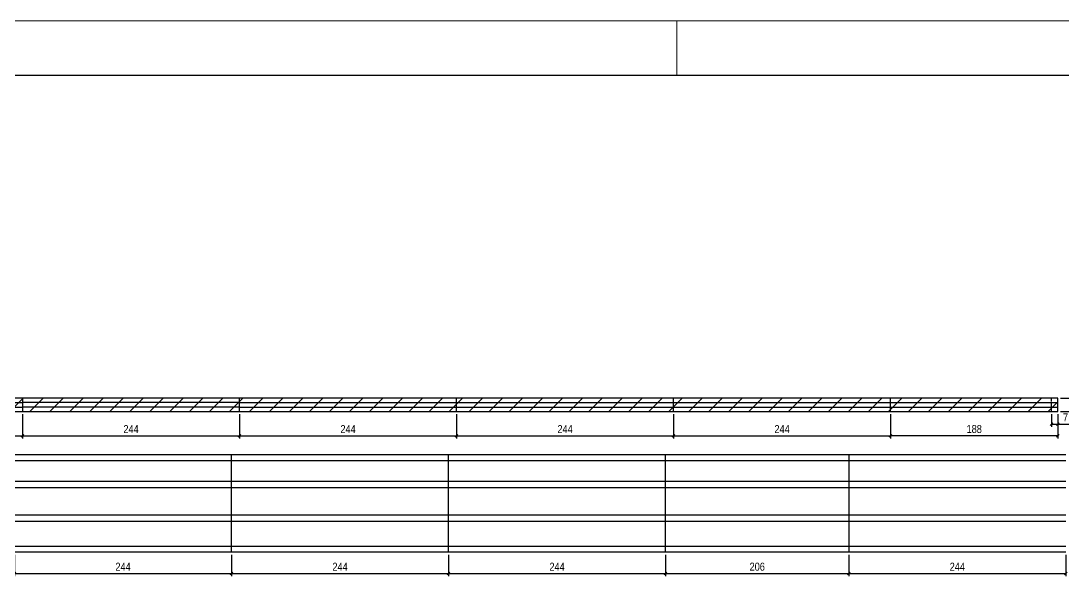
# Model space of a CAD drawing. Extents: x 1860 to 8661, y -614 to 3008.
# Drawn here: x 3413 to 4585, y 2383 to 3008 of the extents above; entities that cross this region are included whole.
import ezdxf

# ---------------------------------------------------------------- set-up
doc = ezdxf.new("R2010")
doc.units = 0
doc.linetypes.add('HIDDEN', pattern=[0.375, 0.25, -0.125])
for name, color, linetype in [('COTA', 241, 'Continuous'), ('Painéis', 200, 'Continuous'), ('SARR_2.2x7', 40, 'Continuous')]:
    doc.layers.add(name, color=color, linetype=linetype)
doc.layers.add('FOLHA', color=255, linetype='Continuous', lineweight=5)
doc.layers.add('Hachura', color=251, linetype='Continuous', lineweight=9)
doc.styles.add('COTA TECNICA-50', font='techl___.ttf', dxfattribs={"height": 9})
doc.dimstyles.new('COTA PAINEL-50', dxfattribs={"dimtxt": 9, "dimasz": 3, "dimexe": 3, "dimexo": 3, "dimgap": 3, "dimtad": 1, "dimdec": 1, "dimzin": 12, "dimdsep": 46, "dimtxsty": 'COTA TECNICA-50', "dimblk1": 'OBLIQUE', "dimblk2": 'OBLIQUE', "dimsah": 1, "dimcen": 0.9, "dimclrd": 4, "dimclre": 4, "dimclrt": 240, "dimadec": 1, "dimazin": 3, "dimtfac": 1, "dimtdec": 1, "dimtmove": 0, "dimatfit": 3, "dimfxl": 1, "dimtolj": 1, "dimtzin": 12, "dimarcsym": 0})

# ---------------------------------------------------------------- blocks, each defined once
blk = doc.blocks.new('_Oblique')
at = {"color": 0, "linetype": 'ByBlock', "lineweight": -2}
blk.add_line((-0.5, -0.5), (0.5, 0.5), dxfattribs=at)
blk = doc.blocks.new('*D457')
at = {"layer": 'COTA', "color": 4, "lineweight": -2, "transparency": 16777216}
for p, q in [((3406.1, 2407.2), (3406.1, 2383.3)), ((3650.1, 2407.2), (3650.1, 2383.3)), ((3406.1, 2386.3), (3650.1, 2386.3))]:
    blk.add_line(p, q, dxfattribs=at)
at = {"layer": 'Defpoints', "color": 0, "transparency": 16777216}
for p in [(3406.1, 2410.2), (3650.1, 2410.2), (3650.1, 2386.3)]:
    blk.add_point(p, dxfattribs=at)
at = {"layer": 'COTA', "color": 4, "lineweight": -2, "transparency": 16777216, "xscale": 3, "yscale": 3, "zscale": 3, "rotation": 180}
blk.add_blockref('_Oblique', (3406.1, 2386.3), dxfattribs=at)
at = {"layer": 'COTA', "color": 4, "lineweight": -2, "transparency": 16777216, "xscale": 3, "yscale": 3, "zscale": 3}
blk.add_blockref('_Oblique', (3650.1, 2386.3), dxfattribs=at)
at = {"layer": 'COTA', "color": 240, "transparency": 16777216, "insert": (3528.1, 2393.9), "char_height": 9, "attachment_point": 5, "style": 'COTA TECNICA-50'}
blk.add_mtext('\\A1;244', dxfattribs=at)
blk = doc.blocks.new('*D458')
at = {"layer": 'COTA', "color": 4, "lineweight": -2, "transparency": 16777216}
for p, q in [((3650.1, 2407.2), (3650.1, 2383.3)), ((3894.1, 2407.2), (3894.1, 2383.3)), ((3650.1, 2386.3), (3894.1, 2386.3))]:
    blk.add_line(p, q, dxfattribs=at)
at = {"layer": 'Defpoints', "color": 0, "transparency": 16777216}
for p in [(3650.1, 2410.2), (3894.1, 2410.2), (3894.1, 2386.3)]:
    blk.add_point(p, dxfattribs=at)
at = {"layer": 'COTA', "color": 4, "lineweight": -2, "transparency": 16777216, "xscale": 3, "yscale": 3, "zscale": 3, "rotation": 180}
blk.add_blockref('_Oblique', (3650.1, 2386.3), dxfattribs=at)
at = {"layer": 'COTA', "color": 4, "lineweight": -2, "transparency": 16777216, "xscale": 3, "yscale": 3, "zscale": 3}
blk.add_blockref('_Oblique', (3894.1, 2386.3), dxfattribs=at)
at = {"layer": 'COTA', "color": 240, "transparency": 16777216, "insert": (3772.1, 2393.9), "char_height": 9, "attachment_point": 5, "style": 'COTA TECNICA-50'}
blk.add_mtext('\\A1;244', dxfattribs=at)
blk = doc.blocks.new('*D459')
at = {"layer": 'COTA', "color": 4, "lineweight": -2, "transparency": 16777216}
for p, q in [((3894.1, 2407.2), (3894.1, 2383.3)), ((4138.1, 2407.2), (4138.1, 2383.3)), ((3894.1, 2386.3), (4138.1, 2386.3))]:
    blk.add_line(p, q, dxfattribs=at)
at = {"layer": 'Defpoints', "color": 0, "transparency": 16777216}
for p in [(3894.1, 2410.2), (4138.1, 2410.2), (4138.1, 2386.3)]:
    blk.add_point(p, dxfattribs=at)
at = {"layer": 'COTA', "color": 4, "lineweight": -2, "transparency": 16777216, "xscale": 3, "yscale": 3, "zscale": 3, "rotation": 180}
blk.add_blockref('_Oblique', (3894.1, 2386.3), dxfattribs=at)
at = {"layer": 'COTA', "color": 4, "lineweight": -2, "transparency": 16777216, "xscale": 3, "yscale": 3, "zscale": 3}
blk.add_blockref('_Oblique', (4138.1, 2386.3), dxfattribs=at)
at = {"layer": 'COTA', "color": 240, "transparency": 16777216, "insert": (4016.1, 2393.9), "char_height": 9, "attachment_point": 5, "style": 'COTA TECNICA-50'}
blk.add_mtext('\\A1;244', dxfattribs=at)
blk = doc.blocks.new('*D460')
at = {"layer": 'COTA', "color": 4, "lineweight": -2, "transparency": 16777216}
for p, q in [((4138.1, 2407.2), (4138.1, 2383.3)), ((4344.1, 2407.2), (4344.1, 2383.3)), ((4138.1, 2386.3), (4344.1, 2386.3))]:
    blk.add_line(p, q, dxfattribs=at)
at = {"layer": 'Defpoints', "color": 0, "transparency": 16777216}
for p in [(4138.1, 2410.2), (4344.1, 2410.2), (4344.1, 2386.3)]:
    blk.add_point(p, dxfattribs=at)
at = {"layer": 'COTA', "color": 4, "lineweight": -2, "transparency": 16777216, "xscale": 3, "yscale": 3, "zscale": 3, "rotation": 180}
blk.add_blockref('_Oblique', (4138.1, 2386.3), dxfattribs=at)
at = {"layer": 'COTA', "color": 4, "lineweight": -2, "transparency": 16777216, "xscale": 3, "yscale": 3, "zscale": 3}
blk.add_blockref('_Oblique', (4344.1, 2386.3), dxfattribs=at)
at = {"layer": 'COTA', "color": 240, "transparency": 16777216, "insert": (4241.1, 2393.9), "char_height": 9, "attachment_point": 5, "style": 'COTA TECNICA-50'}
blk.add_mtext('\\A1;206', dxfattribs=at)
blk = doc.blocks.new('*D461')
at = {"layer": 'COTA', "color": 4, "lineweight": -2, "transparency": 16777216}
for p, q in [((4344.1, 2407.2), (4344.1, 2383.3)), ((4588.1, 2407.2), (4588.1, 2383.3)), ((4344.1, 2386.3), (4588.1, 2386.3))]:
    blk.add_line(p, q, dxfattribs=at)
at = {"layer": 'Defpoints', "color": 0, "transparency": 16777216}
for p in [(4344.1, 2410.2), (4588.1, 2410.2), (4588.1, 2386.3)]:
    blk.add_point(p, dxfattribs=at)
at = {"layer": 'COTA', "color": 4, "lineweight": -2, "transparency": 16777216, "xscale": 3, "yscale": 3, "zscale": 3, "rotation": 180}
blk.add_blockref('_Oblique', (4344.1, 2386.3), dxfattribs=at)
at = {"layer": 'COTA', "color": 4, "lineweight": -2, "transparency": 16777216, "xscale": 3, "yscale": 3, "zscale": 3}
blk.add_blockref('_Oblique', (4588.1, 2386.3), dxfattribs=at)
at = {"layer": 'COTA', "color": 240, "transparency": 16777216, "insert": (4466.1, 2393.9), "char_height": 9, "attachment_point": 5, "style": 'COTA TECNICA-50'}
blk.add_mtext('\\A1;244', dxfattribs=at)
blk = doc.blocks.new('*D463')
at = {"layer": 'COTA', "color": 4, "lineweight": -2, "transparency": 16777216}
for p, q in [((4391.1, 2565.4), (4391.1, 2538.2)), ((4579.1, 2565.4), (4579.1, 2538.2)), ((4579.1, 2541.2), (4391.1, 2541.2))]:
    blk.add_line(p, q, dxfattribs=at)
at = {"layer": 'Defpoints', "color": 0, "transparency": 16777216}
for p in [(4391.1, 2568.4), (4579.1, 2568.4), (4391.1, 2541.2)]:
    blk.add_point(p, dxfattribs=at)
at = {"layer": 'COTA', "color": 4, "lineweight": -2, "transparency": 16777216, "xscale": 3, "yscale": 3, "zscale": 3, "rotation": 180}
blk.add_blockref('_Oblique', (4391.1, 2541.2), dxfattribs=at)
at = {"layer": 'COTA', "color": 4, "lineweight": -2, "transparency": 16777216, "xscale": 3, "yscale": 3, "zscale": 3}
blk.add_blockref('_Oblique', (4579.1, 2541.2), dxfattribs=at)
at = {"layer": 'COTA', "color": 240, "transparency": 16777216, "insert": (4485.1, 2548.7), "char_height": 9, "attachment_point": 5, "style": 'COTA TECNICA-50'}
blk.add_mtext('\\A1;188', dxfattribs=at)
blk = doc.blocks.new('*D466')
at = {"layer": 'COTA', "color": 4, "lineweight": -2, "transparency": 16777216}
for p, q in [((3171.1, 2565.4), (3171.1, 2538.2)), ((3415.1, 2565.4), (3415.1, 2538.2)), ((3171.1, 2541.2), (3415.1, 2541.2))]:
    blk.add_line(p, q, dxfattribs=at)
at = {"layer": 'Defpoints', "color": 0, "transparency": 16777216}
for p in [(3171.1, 2568.4), (3415.1, 2568.4), (3415.1, 2541.2)]:
    blk.add_point(p, dxfattribs=at)
at = {"layer": 'COTA', "color": 4, "lineweight": -2, "transparency": 16777216, "xscale": 3, "yscale": 3, "zscale": 3, "rotation": 180}
blk.add_blockref('_Oblique', (3171.1, 2541.2), dxfattribs=at)
at = {"layer": 'COTA', "color": 4, "lineweight": -2, "transparency": 16777216, "xscale": 3, "yscale": 3, "zscale": 3}
blk.add_blockref('_Oblique', (3415.1, 2541.2), dxfattribs=at)
at = {"layer": 'COTA', "color": 240, "transparency": 16777216, "insert": (3293.1, 2548.7), "char_height": 9, "attachment_point": 5, "style": 'COTA TECNICA-50'}
blk.add_mtext('\\A1;244', dxfattribs=at)
blk = doc.blocks.new('*D467')
at = {"layer": 'COTA', "color": 4, "lineweight": -2, "transparency": 16777216}
for p, q in [((4572.1, 2565.4), (4572.1, 2551.1)), ((4579.1, 2565.4), (4579.1, 2551.1)), ((4572.1, 2554.1), (4579.1, 2554.1)), ((4579.1, 2554.1), (4593.3, 2554.1))]:
    blk.add_line(p, q, dxfattribs=at)
at = {"layer": 'Defpoints', "color": 0, "transparency": 16777216}
for p in [(4572.1, 2568.4), (4579.1, 2568.4), (4579.1, 2554.1)]:
    blk.add_point(p, dxfattribs=at)
at = {"layer": 'COTA', "color": 4, "lineweight": -2, "transparency": 16777216, "xscale": 3, "yscale": 3, "zscale": 3, "rotation": 180}
blk.add_blockref('_Oblique', (4572.1, 2554.1), dxfattribs=at)
at = {"layer": 'COTA', "color": 4, "lineweight": -2, "transparency": 16777216, "xscale": 3, "yscale": 3, "zscale": 3}
blk.add_blockref('_Oblique', (4579.1, 2554.1), dxfattribs=at)
at = {"layer": 'COTA', "color": 240, "transparency": 16777216, "insert": (4587.7, 2561.7), "char_height": 9, "attachment_point": 5, "style": 'COTA TECNICA-50'}
blk.add_mtext('\\A1;7', dxfattribs=at)
blk = doc.blocks.new('*D468')
at = {"layer": 'COTA', "color": 4, "lineweight": -2, "transparency": 16777216}
for p, q in [((4582.1, 2583.4), (4624.3, 2583.4)), ((4621.3, 2583.4), (4621.3, 2568.4)), ((4582.1, 2568.4), (4624.3, 2568.4))]:
    blk.add_line(p, q, dxfattribs=at)
at = {"layer": 'Defpoints', "color": 0, "transparency": 16777216}
for p in [(4579.1, 2583.4), (4579.1, 2568.4), (4621.3, 2568.4)]:
    blk.add_point(p, dxfattribs=at)
at = {"layer": 'COTA', "color": 4, "lineweight": -2, "transparency": 16777216, "xscale": 3, "yscale": 3, "zscale": 3}
for p, rotation in [((4621.3, 2583.4), 90), ((4621.3, 2568.4), 270)]:
    blk.add_blockref('_Oblique', p, dxfattribs=dict(at, rotation=rotation))
at = {"layer": 'COTA', "color": 240, "transparency": 16777216, "insert": (4613.7, 2575.9), "char_height": 9, "attachment_point": 5, "rotation": 90, "style": 'COTA TECNICA-50'}
blk.add_mtext('\\A1;15', dxfattribs=at)
blk = doc.blocks.new('*D470')
at = {"layer": 'COTA', "color": 4, "lineweight": -2, "transparency": 16777216}
for p, q in [((3415.1, 2565.4), (3415.1, 2538.2)), ((3659.1, 2565.4), (3659.1, 2538.2)), ((3415.1, 2541.2), (3659.1, 2541.2))]:
    blk.add_line(p, q, dxfattribs=at)
at = {"layer": 'Defpoints', "color": 0, "transparency": 16777216}
for p in [(3415.1, 2568.4), (3659.1, 2568.4), (3659.1, 2541.2)]:
    blk.add_point(p, dxfattribs=at)
at = {"layer": 'COTA', "color": 4, "lineweight": -2, "transparency": 16777216, "xscale": 3, "yscale": 3, "zscale": 3, "rotation": 180}
blk.add_blockref('_Oblique', (3415.1, 2541.2), dxfattribs=at)
at = {"layer": 'COTA', "color": 4, "lineweight": -2, "transparency": 16777216, "xscale": 3, "yscale": 3, "zscale": 3}
blk.add_blockref('_Oblique', (3659.1, 2541.2), dxfattribs=at)
at = {"layer": 'COTA', "color": 240, "transparency": 16777216, "insert": (3537.1, 2548.7), "char_height": 9, "attachment_point": 5, "style": 'COTA TECNICA-50'}
blk.add_mtext('\\A1;244', dxfattribs=at)
blk = doc.blocks.new('*D471')
at = {"layer": 'COTA', "color": 4, "lineweight": -2, "transparency": 16777216}
for p, q in [((3659.1, 2565.4), (3659.1, 2538.2)), ((3903.1, 2565.4), (3903.1, 2538.2)), ((3659.1, 2541.2), (3903.1, 2541.2))]:
    blk.add_line(p, q, dxfattribs=at)
at = {"layer": 'Defpoints', "color": 0, "transparency": 16777216}
for p in [(3659.1, 2568.4), (3903.1, 2568.4), (3903.1, 2541.2)]:
    blk.add_point(p, dxfattribs=at)
at = {"layer": 'COTA', "color": 4, "lineweight": -2, "transparency": 16777216, "xscale": 3, "yscale": 3, "zscale": 3, "rotation": 180}
blk.add_blockref('_Oblique', (3659.1, 2541.2), dxfattribs=at)
at = {"layer": 'COTA', "color": 4, "lineweight": -2, "transparency": 16777216, "xscale": 3, "yscale": 3, "zscale": 3}
blk.add_blockref('_Oblique', (3903.1, 2541.2), dxfattribs=at)
at = {"layer": 'COTA', "color": 240, "transparency": 16777216, "insert": (3781.1, 2548.7), "char_height": 9, "attachment_point": 5, "style": 'COTA TECNICA-50'}
blk.add_mtext('\\A1;244', dxfattribs=at)
blk = doc.blocks.new('*D472')
at = {"layer": 'COTA', "color": 4, "lineweight": -2, "transparency": 16777216}
for p, q in [((3903.1, 2565.4), (3903.1, 2538.2)), ((4147.1, 2565.4), (4147.1, 2538.2)), ((3903.1, 2541.2), (4147.1, 2541.2))]:
    blk.add_line(p, q, dxfattribs=at)
at = {"layer": 'Defpoints', "color": 0, "transparency": 16777216}
for p in [(3903.1, 2568.4), (4147.1, 2568.4), (4147.1, 2541.2)]:
    blk.add_point(p, dxfattribs=at)
at = {"layer": 'COTA', "color": 4, "lineweight": -2, "transparency": 16777216, "xscale": 3, "yscale": 3, "zscale": 3, "rotation": 180}
blk.add_blockref('_Oblique', (3903.1, 2541.2), dxfattribs=at)
at = {"layer": 'COTA', "color": 4, "lineweight": -2, "transparency": 16777216, "xscale": 3, "yscale": 3, "zscale": 3}
blk.add_blockref('_Oblique', (4147.1, 2541.2), dxfattribs=at)
at = {"layer": 'COTA', "color": 240, "transparency": 16777216, "insert": (4025.1, 2548.7), "char_height": 9, "attachment_point": 5, "style": 'COTA TECNICA-50'}
blk.add_mtext('\\A1;244', dxfattribs=at)
blk = doc.blocks.new('*D473')
at = {"layer": 'COTA', "color": 4, "lineweight": -2, "transparency": 16777216}
for p, q in [((4147.1, 2565.4), (4147.1, 2538.2)), ((4391.1, 2565.4), (4391.1, 2538.2)), ((4147.1, 2541.2), (4391.1, 2541.2))]:
    blk.add_line(p, q, dxfattribs=at)
at = {"layer": 'Defpoints', "color": 0, "transparency": 16777216}
for p in [(4147.1, 2568.4), (4391.1, 2568.4), (4391.1, 2541.2)]:
    blk.add_point(p, dxfattribs=at)
at = {"layer": 'COTA', "color": 4, "lineweight": -2, "transparency": 16777216, "xscale": 3, "yscale": 3, "zscale": 3, "rotation": 180}
blk.add_blockref('_Oblique', (4147.1, 2541.2), dxfattribs=at)
at = {"layer": 'COTA', "color": 4, "lineweight": -2, "transparency": 16777216, "xscale": 3, "yscale": 3, "zscale": 3}
blk.add_blockref('_Oblique', (4391.1, 2541.2), dxfattribs=at)
at = {"layer": 'COTA', "color": 240, "transparency": 16777216, "insert": (4269.1, 2548.7), "char_height": 9, "attachment_point": 5, "style": 'COTA TECNICA-50'}
blk.add_mtext('\\A1;244', dxfattribs=at)

msp = doc.modelspace()

# ---------------------------------------------------------------- hatches: boundary and pattern name
at = {"layer": 'Hachura', "linetype": 'ByBlock'}
h = msp.add_hatch(dxfattribs=at)
h.set_pattern_fill('ANSI31', color=256, scale=5)
h.set_pattern_definition([(45, (38.053, -120.853), (-11.22532, 11.22532), [])])
h.paths.add_polyline_path([(2927.15, 2583.45), (2683.15, 2583.45), (2683.15, 2568.45), (2927.15, 2568.45)])
h.paths.add_polyline_path([(3171.15, 2583.45), (2927.15, 2583.45), (2927.15, 2568.45), (3171.15, 2568.45)])
h.paths.add_polyline_path([(3415.15, 2583.45), (3171.15, 2583.45), (3171.15, 2568.45), (3415.15, 2568.45)])
h.paths.add_polyline_path([(3659.15, 2583.45), (3415.15, 2583.45), (3415.15, 2568.45), (3659.15, 2568.45)])
h.paths.add_polyline_path([(3903.15, 2583.45), (3659.15, 2583.45), (3659.15, 2568.45), (3903.15, 2568.45)])
h.paths.add_polyline_path([(4147.15, 2583.45), (3903.15, 2583.45), (3903.15, 2568.45), (4147.15, 2568.45)])
h.paths.add_polyline_path([(4391.15, 2583.45), (4147.15, 2583.45), (4147.15, 2568.45), (4391.15, 2568.45)])
h.paths.add_polyline_path([(4579.15, 2583.45), (4391.15, 2583.45), (4391.15, 2568.45), (4579.15, 2568.45)])

# ---------------------------------------------------------------- linework, layer by layer
at = {"color": 30}
msp.add_line((2012.11, 2946.69), (8600.49, 2946.69), dxfattribs=at)
at = {"layer": 'FOLHA'}
for p, q in [((1859.7, 3007.66), (8661.45, 3007.66)), ((4150.82, 3007.66), (4150.82, 2946.69))]:
    msp.add_line(p, q, dxfattribs=at)
at = {"layer": 'Painéis'}
for p, q in [((3415.15, 2583.45), (3415.15, 2568.45)), ((3659.15, 2568.45), (3659.15, 2583.45)), ((3659.15, 2568.45), (3659.15, 2583.45)), ((3903.15, 2568.45), (3903.15, 2583.45)), ((4147.15, 2568.45), (4147.15, 2583.45)), ((4391.15, 2568.45), (4391.15, 2583.45)), ((2674.15, 2520.2), (4588.15, 2520.2)), ((3650.15, 2410.2), (3650.15, 2520.2)), ((3894.15, 2410.2), (3894.15, 2520.2)), ((4138.15, 2410.2), (4138.15, 2520.2)), ((4344.15, 2520.2), (4344.15, 2410.2)), ((4588.15, 2410.2), (2674.15, 2410.2))]:
    msp.add_line(p, q, dxfattribs=at)
msp.add_lwpolyline([(2683.15, 2568.45), (4579.15, 2568.45), (4579.15, 2583.45), (2683.15, 2583.45)], close=True, dxfattribs=at)
at = {"layer": 'SARR_2.2x7'}
for p, q in [((3171.15, 2578.45), (3415.15, 2578.45)), ((3659.15, 2578.45), (3415.15, 2578.45)), ((3659.15, 2578.45), (3903.15, 2578.45)), ((3903.15, 2578.45), (4147.15, 2578.45)), ((4147.15, 2578.45), (4391.15, 2578.45)), ((4391.15, 2578.45), (4579.15, 2578.45)), ((3171.15, 2573.45), (3415.15, 2573.45)), ((3659.15, 2573.45), (3415.15, 2573.45)), ((3659.15, 2573.45), (3903.15, 2573.45)), ((3903.15, 2573.45), (4147.15, 2573.45)), ((4147.15, 2573.45), (4391.15, 2573.45)), ((4391.15, 2573.45), (4579.15, 2573.45)), ((3406.15, 2513.2), (3650.15, 2513.2)), ((3650.15, 2513.2), (3894.15, 2513.2)), ((3894.15, 2513.2), (4138.15, 2513.2)), ((4138.15, 2513.2), (4344.15, 2513.2)), ((4344.15, 2513.2), (4588.15, 2513.2)), ((3406.15, 2490.08), (3650.15, 2490.08)), ((3650.15, 2490.08), (3894.15, 2490.08)), ((3894.15, 2490.08), (4138.15, 2490.08)), ((4138.15, 2490.08), (4344.15, 2490.08)), ((4344.15, 2490.08), (4588.15, 2490.08)), ((3406.15, 2483.08), (3650.15, 2483.08)), ((3650.15, 2483.08), (3894.15, 2483.08)), ((3894.15, 2483.08), (4138.15, 2483.08)), ((4138.15, 2483.08), (4344.15, 2483.08)), ((4344.15, 2483.08), (4588.15, 2483.08)), ((3406.15, 2452.32), (3650.15, 2452.32)), ((3650.15, 2452.32), (3894.15, 2452.32)), ((3894.15, 2452.32), (4138.15, 2452.32)), ((4138.15, 2452.32), (4344.15, 2452.32)), ((4344.15, 2452.32), (4588.15, 2452.32)), ((3406.15, 2445.32), (3650.15, 2445.32)), ((3650.15, 2445.32), (3894.15, 2445.32)), ((3894.15, 2445.32), (4138.15, 2445.32)), ((4138.15, 2445.32), (4344.15, 2445.32)), ((4344.15, 2445.32), (4588.15, 2445.32)), ((3406.15, 2417.2), (3650.15, 2417.2)), ((3650.15, 2417.2), (3894.15, 2417.2)), ((3894.15, 2417.2), (4138.15, 2417.2)), ((4138.15, 2417.2), (4344.15, 2417.2)), ((4344.15, 2417.2), (4588.15, 2417.2))]:
    msp.add_line(p, q, dxfattribs=at)
at = {"layer": 'SARR_2.2x7', "linetype": 'HIDDEN', "ltscale": 15}
msp.add_line((4572.15, 2568.45), (4572.15, 2583.45), dxfattribs=at)

# ---------------------------------------------------------------- dimensions: what is measured, and where the dimension line sits
at = {"layer": 'COTA'}
dim = msp.add_linear_dim(base=(4621.34, 2568.45), p1=(4579.15, 2583.45), p2=(4579.15, 2568.45), angle=90, dimstyle='COTA PAINEL-50', dxfattribs=at)
dim.commit()
dim.dimension.update_dxf_attribs({"geometry": '*D468', "text_midpoint": (4613.74, 2575.95)})
for base, p1, p2, picture, middle in [((3415.15, 2541.15), (3171.15, 2568.45), (3415.15, 2568.45), '*D466', (3293.15, 2548.72)), ((3903.15, 2541.15), (3659.15, 2568.45), (3903.15, 2568.45), '*D471', (3781.15, 2548.72)), ((4147.15, 2541.15), (3903.15, 2568.45), (4147.15, 2568.45), '*D472', (4025.15, 2548.72)), ((4391.15, 2541.15), (4147.15, 2568.45), (4391.15, 2568.45), '*D473', (4269.15, 2548.72)), ((3650.15, 2386.32), (3406.15, 2410.2), (3650.15, 2410.2), '*D457', (3528.15, 2393.89)), ((3894.15, 2386.32), (3650.15, 2410.2), (3894.15, 2410.2), '*D458', (3772.15, 2393.89)), ((4138.15, 2386.32), (3894.15, 2410.2), (4138.15, 2410.2), '*D459', (4016.15, 2393.89)), ((4344.15, 2386.32), (4138.15, 2410.2), (4344.15, 2410.2), '*D460', (4241.15, 2393.92)), ((4588.15, 2386.32), (4344.15, 2410.2), (4588.15, 2410.2), '*D461', (4466.15, 2393.89))]:
    dim = msp.add_linear_dim(base=base, p1=p1, p2=p2, dimstyle='COTA PAINEL-50', override={"dimtmove": 1}, dxfattribs=at)
    dim.commit()
    dim.dimension.update_dxf_attribs({"geometry": picture, "text_midpoint": middle})
for base, p1, p2, picture, middle in [((3659.15, 2541.15), (3415.15, 2568.45), (3659.15, 2568.45), '*D470', (3537.15, 2548.72)), ((4391.15, 2541.15), (4579.15, 2568.45), (4391.15, 2568.45), '*D463', (4485.15, 2548.74)), ((4579.15, 2554.15), (4572.15, 2568.45), (4579.15, 2568.45), '*D467', (4587.73, 2561.71))]:
    dim = msp.add_linear_dim(base=base, p1=p1, p2=p2, dimstyle='COTA PAINEL-50', dxfattribs=at)
    dim.commit()
    dim.dimension.update_dxf_attribs({"geometry": picture, "text_midpoint": middle})

doc.saveas('drawing.dxf')
